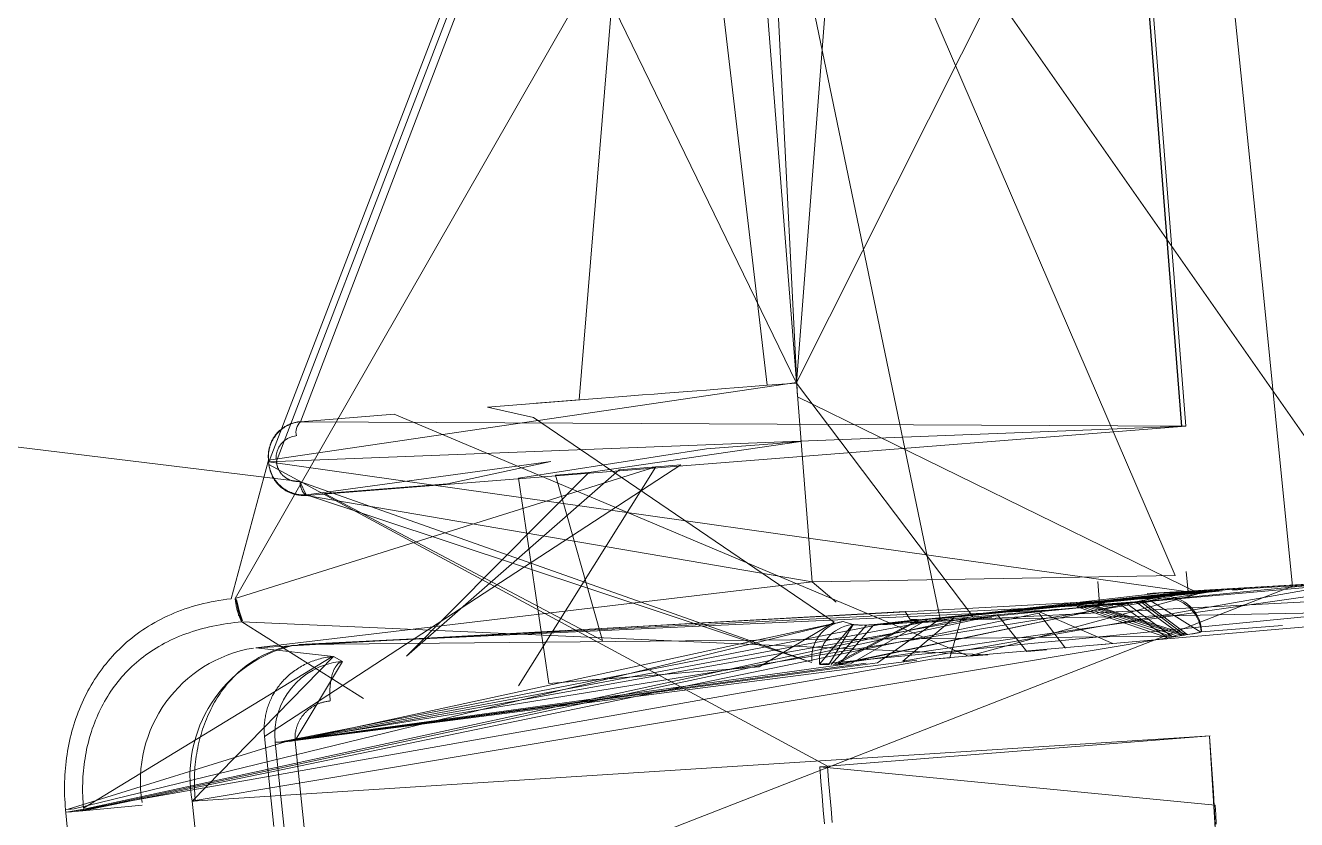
# Model space of a CAD drawing. Header units: millimetres. Extents: x 521 to 148073, y -17811 to 32040.
# Drawn here: x 65843.69 to 65861.56, y 20157.22 to 20168.38 of the extents above; entities that cross this region are included whole.
import ezdxf

# ---------------------------------------------------------------- set-up
doc = ezdxf.new("R2010")
doc.units = ezdxf.units.MM
doc.layers.add('Datové rozvody', color=6, linetype='Continuous')
doc.layers.add('PDF_Geometrie', color=7, linetype='Continuous', true_color=0xbdbdbd)

# ---------------------------------------------------------------- blocks, each defined once
blk = doc.blocks.new('projektor')
at = {"layer": 'PDF_Geometrie', "lineweight": 13}
for points in [[(86382.7, 14929.94), (86382.741, 14930.075), (86383.284, 14929.617), (86382.294, 14939.75), (86382.318, 14939.802), (86382.445, 14940.069)], [(86385.307, 14919.31), (86385.304, 14919.348), (86383.214, 14931.148), (86382.445, 14940.069)], [(86383.284, 14929.617), (86383.285, 14929.621), (86383.286, 14929.626), (86383.286, 14929.632), (86383.287, 14929.638), (86383.287, 14929.646), (86383.288, 14929.654), (86383.289, 14929.663), (86383.289, 14929.673), (86383.289, 14929.683), (86383.29, 14929.694), (86383.29, 14929.706), (86383.29, 14929.719), (86383.29, 14929.732), (86383.29, 14929.746), (86382.741, 14930.078), (86382.743, 14930.082), (86382.744, 14930.087), (86382.744, 14930.092), (86382.745, 14930.098), (86382.746, 14930.105), (86382.746, 14930.112), (86382.747, 14930.121), (86382.747, 14930.129), (86382.748, 14930.138), (86382.748, 14930.147), (86382.749, 14930.157), (86382.749, 14930.168), (86382.749, 14930.18), (86382.749, 14930.192), (86382.749, 14930.204), (86382.254, 14939.662)], [(86383.214, 14931.148), (86383.195, 14931.398), (86382.677, 14931.549), (86382.537, 14938.799), (86382.185, 14936.511), (86382.216, 14936.088)], [(86384.35, 14922.243), (86384.351, 14922.23), (86382.746, 14930.418), (86382.298, 14934.572), (86383.287, 14929.884), (86382.747, 14930.361), (86382.295, 14934.729), (86382.297, 14934.616), (86383.289, 14929.845), (86382.675, 14930.997), (86382.748, 14930.325), (86382.296, 14934.692), (86382.099, 14938.1), (86383.289, 14929.809), (86382.675, 14930.974), (86382.749, 14930.291)], [(86382.743, 14930.48), (86382.74, 14930.546), (86382.115, 14937.617), (86368.854, 14928.333), (86363.979, 14925.81)], [(86382.123, 14937.462), (86382.132, 14937.298), (86382.317, 14934.097)], [(86382.663, 14931.267), (86382.668, 14931.193), (86382.279, 14935.123), (86382.311, 14934.223), (86382.123, 14937.462)], [(86382.713, 14931.028), (86382.703, 14931.184), (86382.653, 14931.454), (86383.241, 14930.758), (86382.154, 14936.934)], [(86382.703, 14931.184), (86382.692, 14931.346), (86382.168, 14936.731)], [(86365.173, 14934.345), (86367.007, 14934.535), (86368.856, 14934.728), (86370.72, 14934.921), (86372.599, 14935.114), (86374.492, 14935.308), (86376.4, 14935.502), (86378.324, 14935.697), (86380.263, 14935.892), (86382.216, 14936.088), (86387.955, 14921.372), (86390.767, 14921.669), (86393.569, 14921.97), (86396.362, 14922.276), (86399.145, 14922.585), (86401.918, 14922.9), (86404.681, 14923.22), (86407.434, 14923.543), (86410.177, 14923.873), (86412.91, 14924.207), (86415.633, 14924.548), (86418.33, 14924.891)], [(86382.84, 14934.844), (86382.754, 14935.952)], [(86382.271, 14935.264), (86382.262, 14935.414)], [(86384.349, 14922.257), (86384.35, 14922.243), (86382.284, 14935.019), (86382.669, 14931.141), (86382.306, 14934.341)], [(86385.467, 14929.686), (86385.277, 14929.669), (86385.083, 14929.653), (86384.886, 14929.636), (86384.685, 14929.621), (86385.211, 14935.029), (86385.338, 14935.036), (86385.47, 14935.044)], [(86384.685, 14929.621), (86384.265, 14934.961), (86385.158, 14921.04), (86383.179, 14922.971), (86383.06, 14921.911), (86382.157, 14929.517), (86380.976, 14922.6), (86380.03, 14934.627), (86380.519, 14922.083), (86380.495, 14922.081), (86379.434, 14929.304), (86370.454, 14933.815), (86369.547, 14928.526), (86369.2, 14928.498), (86368.735, 14933.738), (86368.905, 14927.713), (86365.642, 14924.043), (86364.388, 14933.27), (86363.959, 14926.128), (86363.806, 14928.046)], [(86379.969, 14922.521), (86379.868, 14923.801), (86383.176, 14931.656), (86382.316, 14934.812), (86379.628, 14929.319), (86365.736, 14928.62), (86365.497, 14930.407)], [(86383.285, 14929.969), (86383.281, 14930.04), (86382.672, 14931.093), (86382.288, 14934.92)], [(86382.293, 14934.788), (86382.292, 14934.852), (86382.673, 14931.064)], [(86382.842, 14934.838), (86382.839, 14934.844)], [(86382.016, 14934.632), (86382.297, 14934.659), (86380.519, 14922.083)], [(86382.673, 14931.064), (86382.674, 14931.022), (86382.293, 14934.788)], [(86370.449, 14933.872), (86368.735, 14933.738), (86380.03, 14934.627), (86379.969, 14922.521)], [(86382.435, 14929.845), (86382.156, 14929.518), (86382.07, 14934.484), (86368.821, 14928.773), (86368.735, 14933.738)], [(86370.453, 14933.819), (86380.034, 14934.574)], [(86370.454, 14933.815), (86380.034, 14934.569)], [(86382.498, 14933.494), (86382.482, 14933.631)], [(86383.019, 14933.436), (86383, 14933.629), (86382.559, 14932.605)], [(86382.458, 14933.448), (86382.154, 14933.424)], [(86385.293, 14919.484), (86385.288, 14919.542), (86382.587, 14932.619), (86383.063, 14932.981)], [(86382.532, 14932.87), (86382.544, 14932.752), (86383.015, 14922.496)], [(86383.109, 14932.455), (86383.086, 14932.721)], [(86382.559, 14932.605), (86382.576, 14932.425)], [(86385.298, 14919.428), (86385.293, 14919.484), (86382.608, 14932.053), (86383.109, 14932.455)], [(86382.66, 14931.758), (86382.643, 14931.973)], [(86383.176, 14931.656), (86383.154, 14931.92), (86382.706, 14921.716), (86383.751, 14923.38)], [(86385.304, 14919.348), (86385.302, 14919.387), (86382.634, 14931.716), (86379.441, 14929.304), (86364.99, 14930.417)], [(86385.265, 14919.383), (86385.261, 14919.424), (86382.7, 14929.94), (86384.342, 14922.368), (86382.66, 14931.758)], [(86384.347, 14922.291), (86384.348, 14922.274), (86383.263, 14930.412), (86382.663, 14931.267), (86368.851, 14928.399), (86365.411, 14931.666)], [(86365.583, 14931.547), (86365.608, 14931.23), (86382.386, 14921.624), (86380.588, 14927.381), (86383.58, 14925.501)], [(86382.722, 14930.881), (86382.713, 14931.028), (86384.347, 14922.291)], [(86382.667, 14930.852), (86382.564, 14930.79), (86383.06, 14921.911), (86383.058, 14921.925)], [(86385.27, 14919.307), (86385.267, 14919.344), (86384.347, 14922.308), (86383.228, 14930.949)], [(86382.749, 14930.23), (86382.749, 14930.26), (86383.29, 14929.776)], [(86384.348, 14922.274), (86384.349, 14922.257), (86383.272, 14930.257)], [(86383.287, 14929.884), (86383.285, 14929.969), (86384.351, 14922.224), (86384.351, 14922.218), (86384.351, 14922.212), (86384.351, 14922.207), (86384.351, 14922.202), (86384.351, 14922.198), (86384.351, 14922.194), (86384.351, 14922.19), (86384.351, 14922.187), (86384.351, 14922.183), (86384.35, 14922.181), (86384.35, 14922.179), (86384.35, 14922.176), (86384.349, 14922.175), (86384.349, 14922.174), (86384.348, 14922.173)], [(86382.706, 14921.716), (86382.71, 14921.666), (86382.715, 14921.615), (86382.721, 14921.567), (86382.728, 14921.517), (86382.736, 14921.468), (86382.744, 14921.419), (86382.753, 14921.37), (86382.763, 14921.322), (86382.773, 14921.275), (86382.785, 14921.227), (86382.797, 14921.18), (86382.81, 14921.133), (86382.823, 14921.087), (86382.837, 14921.043), (86382.853, 14920.998), (86382.868, 14920.953), (86382.884, 14920.909), (86382.902, 14920.867), (86382.919, 14920.825), (86382.938, 14920.783), (86382.957, 14920.742), (86382.977, 14920.702), (86382.997, 14920.661), (86383.019, 14920.623), (86383.041, 14920.584), (86383.063, 14920.546), (86383.086, 14920.51), (86383.109, 14920.474), (86383.133, 14920.439), (86383.157, 14920.406), (86383.181, 14920.372), (86383.207, 14920.34), (86383.233, 14920.308), (86383.26, 14920.277), (86383.287, 14920.245), (86383.315, 14920.215), (86383.343, 14920.185), (86383.372, 14920.156), (86383.403, 14920.127), (86383.432, 14920.1), (86383.462, 14920.073), (86383.493, 14920.048), (86383.524, 14920.022), (86383.555, 14919.998), (86383.588, 14919.973), (86383.62, 14919.95), (86383.654, 14919.927), (86383.688, 14919.904), (86383.722, 14919.883), (86383.757, 14919.862), (86383.792, 14919.841), (86383.828, 14919.821), (86383.864, 14919.803), (86383.9, 14919.783), (86383.937, 14919.766), (86383.975, 14919.749), (86384.012, 14919.732), (86384.051, 14919.716), (86384.089, 14919.701), (86384.128, 14919.687), (86384.167, 14919.672), (86384.206, 14919.66), (86384.246, 14919.647), (86384.286, 14919.636), (86384.326, 14919.625), (86384.366, 14919.614), (86384.407, 14919.604), (86384.448, 14919.595), (86384.49, 14919.587), (86384.531, 14919.58), (86384.573, 14919.573), (86384.614, 14919.566), (86384.656, 14919.56), (86384.698, 14919.555), (86384.741, 14919.551), (86384.782, 14919.547), (86384.825, 14919.545), (86384.868, 14919.542), (86384.91, 14919.541), (86384.953, 14919.54), (86384.995, 14919.54), (86385.039, 14919.54), (86385.082, 14919.542), (86385.124, 14919.543), (86385.166, 14919.546), (86385.208, 14919.549), (86385.251, 14919.553), (86383.181, 14922.948), (86383.184, 14922.926), (86383.187, 14922.902), (86383.19, 14922.879), (86383.194, 14922.856), (86383.199, 14922.834), (86383.203, 14922.811), (86383.21, 14922.788), (86383.215, 14922.766), (86383.222, 14922.744), (86383.229, 14922.722), (86383.237, 14922.701), (86383.244, 14922.679), (86383.252, 14922.657), (86383.261, 14922.637), (86383.271, 14922.615), (86383.28, 14922.595), (86383.29, 14922.575), (86383.301, 14922.554), (86383.311, 14922.535), (86383.323, 14922.516), (86383.334, 14922.496), (86383.346, 14922.477), (86383.359, 14922.459), (86383.371, 14922.44), (86383.385, 14922.423), (86383.398, 14922.406), (86383.411, 14922.388), (86383.425, 14922.371), (86383.439, 14922.355), (86383.454, 14922.34), (86383.469, 14922.323), (86383.484, 14922.308), (86383.499, 14922.294), (86383.514, 14922.28), (86383.53, 14922.265), (86383.546, 14922.252), (86383.562, 14922.239), (86383.578, 14922.226), (86383.595, 14922.213), (86383.611, 14922.201), (86383.629, 14922.19), (86383.645, 14922.179), (86383.662, 14922.168), (86383.68, 14922.158), (86383.696, 14922.147), (86383.714, 14922.138), (86383.731, 14922.129), (86383.749, 14922.121), (86383.767, 14922.112), (86383.785, 14922.105), (86383.802, 14922.096), (86383.82, 14922.089), (86383.838, 14922.082), (86383.856, 14922.076), (86383.874, 14922.07), (86383.893, 14922.065), (86383.91, 14922.059), (86383.929, 14922.055), (86383.947, 14922.05), (86383.965, 14922.046), (86383.983, 14922.042), (86384.002, 14922.039), (86384.02, 14922.035), (86384.038, 14922.032), (86384.056, 14922.03), (86384.075, 14922.028), (86384.094, 14922.026), (86384.111, 14922.025), (86384.129, 14922.024), (86384.148, 14922.024), (86384.166, 14922.023), (86384.184, 14922.023), (86384.202, 14922.024), (86384.22, 14922.024), (86384.237, 14922.025), (86384.255, 14922.027), (86384.272, 14922.028), (86380.561, 14927.721), (86380.628, 14926.88), (86383.175, 14923.97), (86380.662, 14926.464), (86380.24, 14929.364), (86380.245, 14929.304), (86380.249, 14929.243), (86380.254, 14929.18), (86380.26, 14929.116), (86380.265, 14929.048), (86380.271, 14928.98), (86380.275, 14928.909), (86380.342, 14928.074), (86380.739, 14925.503), (86383.547, 14925.916), (86383.495, 14926.562), (86383.478, 14926.784), (86383.424, 14927.471), (86383.406, 14927.686), (86383.389, 14927.896), (86383.373, 14928.095), (86383.359, 14928.283), (86383.318, 14928.794), (86382.71, 14929.818), (86379.91, 14925.704), (86379.769, 14925.079), (86379.657, 14926.517), (86379.629, 14926.868), (86379.617, 14927.036), (86379.604, 14927.199), (86379.592, 14927.357), (86379.58, 14927.508), (86379.546, 14927.939), (86379.536, 14928.073), (86379.516, 14928.329), (86379.506, 14928.451), (86379.498, 14928.57), (86379.489, 14928.684), (86379.472, 14928.903), (86368.909, 14927.66)], [(86385.446, 14929.793), (86385.259, 14929.776), (86385.069, 14929.758), (86384.874, 14929.742), (86384.677, 14929.726), (86380.554, 14922.086), (86380.566, 14922.088), (86380.577, 14922.09), (86380.589, 14922.092), (86380.601, 14922.094), (86380.612, 14922.098), (86380.623, 14922.101), (86380.633, 14922.104), (86380.644, 14922.107), (86380.654, 14922.11), (86380.665, 14922.114), (86380.675, 14922.118), (86380.685, 14922.121), (86380.694, 14922.126), (86380.705, 14922.13), (86380.714, 14922.134), (86380.723, 14922.139), (86380.732, 14922.144), (86380.741, 14922.149), (86380.75, 14922.154), (86380.759, 14922.161), (86380.767, 14922.166), (86380.776, 14922.172), (86380.784, 14922.178), (86380.792, 14922.184), (86380.801, 14922.19), (86380.808, 14922.196), (86380.817, 14922.203), (86380.824, 14922.21), (86380.832, 14922.218), (86380.839, 14922.225), (86380.847, 14922.232), (86380.853, 14922.24), (86380.861, 14922.247), (86380.867, 14922.255), (86380.874, 14922.263), (86380.881, 14922.272), (86380.888, 14922.281), (86380.893, 14922.29), (86380.9, 14922.299), (86380.906, 14922.308), (86380.912, 14922.318), (86380.917, 14922.327), (86380.923, 14922.338), (86380.928, 14922.348), (86380.933, 14922.359), (86380.938, 14922.369), (86380.943, 14922.38), (86380.947, 14922.393), (86380.951, 14922.404), (86380.955, 14922.415), (86380.959, 14922.427), (86380.962, 14922.439), (86380.966, 14922.453), (86380.968, 14922.465), (86380.971, 14922.478), (86380.972, 14922.491), (86380.974, 14922.504), (86380.975, 14922.518), (86380.976, 14922.531), (86380.977, 14922.545), (86380.977, 14922.558), (86380.977, 14922.573), (86380.977, 14922.586), (86380.976, 14922.6)], [(86382.157, 14929.517), (86369.148, 14928.494)], [(86380.662, 14926.464), (86380.698, 14926.008), (86382.96, 14926.651), (86380.95, 14922.849), (86380.817, 14924.528), (86380.513, 14925.942), (86380.971, 14922.6), (86383.26, 14929.514), (86380.785, 14922.512), (86378.928, 14907.267)], [(86379.472, 14928.903), (86379.441, 14929.302), (86365.738, 14922.637)], [(86380.482, 14922.08), (86380.47, 14922.08), (86380.457, 14922.08), (86380.445, 14922.08), (86380.432, 14922.08), (86380.419, 14922.081), (86380.407, 14922.082), (86380.394, 14922.083), (86380.383, 14922.085), (86380.37, 14922.087), (86380.358, 14922.089), (86380.346, 14922.092), (86380.333, 14922.094), (86380.322, 14922.098), (86380.31, 14922.102), (86380.297, 14922.106), (86380.286, 14922.11), (86380.274, 14922.114), (86380.263, 14922.119), (86380.251, 14922.123), (86380.24, 14922.129), (86380.229, 14922.134), (86380.218, 14922.14), (86380.207, 14922.146), (86380.196, 14922.152), (86380.186, 14922.16), (86380.175, 14922.167), (86380.165, 14922.174), (86380.155, 14922.181), (86380.145, 14922.189), (86380.136, 14922.197), (86380.127, 14922.205), (86380.117, 14922.213), (86380.109, 14922.223), (86380.099, 14922.232), (86380.091, 14922.241), (86380.083, 14922.251), (86380.074, 14922.26), (86380.066, 14922.27), (86380.059, 14922.281), (86380.052, 14922.291), (86380.045, 14922.302), (86380.037, 14922.312), (86380.031, 14922.323), (86380.025, 14922.335), (86380.019, 14922.347), (86380.013, 14922.358), (86380.008, 14922.37), (86380.003, 14922.381), (86379.998, 14922.394), (86379.994, 14922.406), (86379.989, 14922.418), (86379.985, 14922.431), (86379.982, 14922.443), (86379.98, 14922.456), (86379.976, 14922.469), (86379.974, 14922.482), (86379.972, 14922.495), (86379.97, 14922.507), (86379.969, 14922.521), (86365.255, 14928.146)], [(86364.791, 14928.121), (86364.836, 14927.552), (86379.671, 14926.333), (86379.717, 14925.741)], [(86380.785, 14922.512), (86380.787, 14922.503), (86380.787, 14922.495), (86380.787, 14922.487), (86380.787, 14922.479), (86380.787, 14922.471), (86380.785, 14922.463), (86380.785, 14922.455), (86380.784, 14922.446), (86380.783, 14922.438), (86380.781, 14922.43), (86380.78, 14922.422), (86380.778, 14922.415), (86380.776, 14922.407), (86380.774, 14922.399), (86380.771, 14922.392), (86380.769, 14922.384), (86380.766, 14922.376), (86380.763, 14922.369), (86380.76, 14922.362), (86380.756, 14922.355), (86380.753, 14922.348), (86380.749, 14922.341), (86380.745, 14922.334), (86380.741, 14922.327), (86380.737, 14922.32), (86380.733, 14922.314), (86380.728, 14922.308), (86380.724, 14922.302), (86380.719, 14922.296), (86380.714, 14922.29), (86380.708, 14922.284), (86380.703, 14922.279), (86380.698, 14922.274), (86380.692, 14922.267), (86380.686, 14922.262), (86380.68, 14922.257), (86380.675, 14922.253), (86380.669, 14922.248), (86380.662, 14922.244), (86380.656, 14922.239), (86380.649, 14922.235), (86380.643, 14922.231), (86380.636, 14922.227), (86380.629, 14922.224), (86380.623, 14922.221), (86380.615, 14922.217), (86380.608, 14922.213), (86380.601, 14922.21), (86380.594, 14922.207), (86380.587, 14922.205), (86380.579, 14922.203), (86380.572, 14922.2), (86380.565, 14922.198), (86380.557, 14922.197), (86380.55, 14922.195), (86380.541, 14922.194), (86380.534, 14922.192), (86380.527, 14922.191), (86380.519, 14922.19), (86380.51, 14922.19), (86365.796, 14927.842)], [(86380.971, 14922.6), (86380.971, 14922.587), (86380.971, 14922.574), (86380.971, 14922.56), (86380.971, 14922.547), (86380.97, 14922.534), (86380.969, 14922.521), (86380.967, 14922.507), (86380.966, 14922.495), (86380.963, 14922.482), (86380.96, 14922.47), (86380.958, 14922.457), (86380.954, 14922.444), (86380.951, 14922.432), (86380.948, 14922.419), (86380.944, 14922.407), (86380.939, 14922.396), (86380.935, 14922.383), (86380.929, 14922.371), (86380.923, 14922.36), (86380.919, 14922.348), (86380.913, 14922.337), (86380.906, 14922.326), (86380.9, 14922.315), (86380.893, 14922.304), (86380.886, 14922.294), (86380.879, 14922.284), (86380.871, 14922.274), (86380.863, 14922.263), (86380.856, 14922.253), (86380.848, 14922.244), (86380.839, 14922.235), (86380.83, 14922.226), (86380.821, 14922.218), (86380.812, 14922.208), (86380.802, 14922.2), (86380.793, 14922.192), (86380.783, 14922.185), (86380.773, 14922.177), (86380.763, 14922.17), (86380.753, 14922.163), (86380.742, 14922.157), (86380.732, 14922.149), (86380.721, 14922.143), (86380.71, 14922.138), (86380.699, 14922.132), (86380.688, 14922.127), (86380.676, 14922.122), (86380.665, 14922.117), (86380.654, 14922.113), (86380.642, 14922.109), (86380.629, 14922.105), (86380.618, 14922.101), (86380.606, 14922.098), (86380.593, 14922.094), (86380.582, 14922.092), (86380.569, 14922.089), (86380.557, 14922.087), (86380.544, 14922.086), (86380.532, 14922.084), (86365.861, 14927.724)], [(86385.501, 14922.157), (86384.272, 14922.028)], [(86383.179, 14922.971), (86383.245, 14923.095)], [(86379.968, 14922.521), (86379.969, 14922.507), (86379.97, 14922.493), (86379.972, 14922.48), (86379.975, 14922.467), (86379.978, 14922.454), (86379.98, 14922.44), (86379.984, 14922.427), (86379.988, 14922.414), (86379.992, 14922.402), (86379.996, 14922.388), (86380.001, 14922.376), (86380.006, 14922.364), (86380.012, 14922.352), (86380.017, 14922.34), (86380.024, 14922.328), (86380.03, 14922.317), (86380.036, 14922.305), (86380.044, 14922.295), (86380.051, 14922.284), (86380.058, 14922.274), (86380.066, 14922.263), (86380.074, 14922.253), (86380.083, 14922.243), (86380.091, 14922.234), (86380.099, 14922.225), (86380.109, 14922.216), (86380.117, 14922.206), (86380.127, 14922.198), (86380.136, 14922.19), (86380.145, 14922.182), (86380.155, 14922.175), (86380.165, 14922.167), (86380.175, 14922.161), (86380.186, 14922.153), (86380.196, 14922.147), (86380.207, 14922.141), (86380.217, 14922.135), (86380.228, 14922.129), (86380.239, 14922.124), (86380.25, 14922.119), (86380.262, 14922.115), (86380.272, 14922.11), (86380.284, 14922.106), (86380.295, 14922.103), (86380.306, 14922.099), (86380.318, 14922.095), (86380.33, 14922.092), (86380.341, 14922.089), (86380.353, 14922.087), (86380.365, 14922.085), (86380.377, 14922.083), (86380.389, 14922.082), (86380.401, 14922.081), (86380.413, 14922.08), (86380.424, 14922.079), (86380.437, 14922.079), (86380.449, 14922.079), (86380.46, 14922.079), (86380.472, 14922.08), (86380.495, 14922.081), (86382.391, 14921.57), (86382.397, 14921.514), (86382.404, 14921.46), (86382.412, 14921.405), (86382.421, 14921.352), (86382.431, 14921.298), (86382.443, 14921.245), (86382.454, 14921.193), (86382.468, 14921.141), (86382.481, 14921.089), (86382.497, 14921.039), (86382.512, 14920.989), (86382.529, 14920.94), (86382.546, 14920.891), (86382.565, 14920.842), (86382.583, 14920.795), (86382.603, 14920.749), (86382.624, 14920.703), (86382.646, 14920.657), (86382.668, 14920.613), (86382.691, 14920.57), (86382.715, 14920.526), (86382.74, 14920.484), (86382.765, 14920.442), (86382.79, 14920.402), (86382.816, 14920.362), (86382.843, 14920.322), (86382.871, 14920.285), (86382.898, 14920.248), (86382.927, 14920.212), (86382.955, 14920.177), (86382.985, 14920.142), (86383.016, 14920.108), (86383.046, 14920.074), (86383.078, 14920.042), (86383.11, 14920.009), (86383.142, 14919.978), (86383.176, 14919.947), (86383.211, 14919.917), (86383.244, 14919.888), (86383.278, 14919.86), (86383.312, 14919.832), (86383.347, 14919.806), (86383.384, 14919.779), (86383.42, 14919.754), (86383.457, 14919.728), (86383.495, 14919.704), (86383.533, 14919.68), (86383.572, 14919.657), (86383.611, 14919.634), (86383.65, 14919.612), (86383.69, 14919.591), (86383.73, 14919.572), (86383.772, 14919.551), (86383.813, 14919.533), (86383.854, 14919.515), (86383.897, 14919.497), (86383.938, 14919.48), (86383.982, 14919.464), (86384.025, 14919.449), (86384.068, 14919.434), (86384.112, 14919.42), (86384.157, 14919.407), (86384.201, 14919.394), (86384.246, 14919.382), (86384.291, 14919.371), (86384.336, 14919.361), (86384.381, 14919.351), (86384.427, 14919.343), (86384.473, 14919.335), (86384.519, 14919.327), (86384.566, 14919.32), (86384.612, 14919.314), (86384.659, 14919.309), (86384.705, 14919.304), (86384.752, 14919.3), (86384.799, 14919.297), (86384.846, 14919.295), (86384.894, 14919.294), (86384.941, 14919.293), (86384.988, 14919.293), (86385.036, 14919.293), (86385.083, 14919.294), (86385.13, 14919.297), (86385.177, 14919.299), (86385.224, 14919.303), (86385.27, 14919.307)], [(86380.484, 14922.08), (86380.53, 14922.084)], [(86385.288, 14919.542), (86385.211, 14920.356)], [(86385.267, 14919.344), (86385.265, 14919.383)]]:
    blk.add_lwpolyline(points, dxfattribs=at)
for points in [[(86384.266, 14934.951), (86384.464, 14934.966), (86384.658, 14934.979), (86384.848, 14934.992), (86385.036, 14935.004), (86385.218, 14935.016), (86385.399, 14935.025), (86385.575, 14935.034), (86385.75, 14935.042)], [(86382.413, 14934.141), (86382.409, 14934.167), (86382.406, 14934.179), (86382.404, 14934.192), (86382.402, 14934.203), (86382.4, 14934.213), (86382.398, 14934.223), (86382.396, 14934.232), (86382.393, 14934.241), (86382.392, 14934.25), (86382.39, 14934.257), (86382.389, 14934.264), (86382.386, 14934.271), (86382.384, 14934.276), (86382.383, 14934.281), (86382.381, 14934.286), (86382.38, 14934.29), (86382.379, 14934.293), (86383.03, 14922.396), (86383.037, 14922.362), (86383.044, 14922.328), (86383.052, 14922.296), (86383.062, 14922.263), (86383.071, 14922.231), (86383.081, 14922.198), (86383.093, 14922.166), (86383.105, 14922.134), (86383.118, 14922.103), (86383.131, 14922.071), (86383.145, 14922.041), (86383.16, 14922.01), (86383.176, 14921.98), (86383.192, 14921.95), (86383.21, 14921.921), (86383.227, 14921.891), (86383.246, 14921.863), (86383.265, 14921.834), (86383.284, 14921.807), (86383.305, 14921.778), (86383.326, 14921.752), (86383.347, 14921.725), (86383.37, 14921.699), (86383.393, 14921.672), (86383.417, 14921.648), (86383.441, 14921.622), (86383.465, 14921.598), (86383.491, 14921.574), (86383.517, 14921.551), (86383.543, 14921.528), (86383.571, 14921.505), (86383.598, 14921.483), (86383.626, 14921.462), (86383.654, 14921.441), (86383.684, 14921.421), (86383.714, 14921.401), (86383.744, 14921.381), (86383.774, 14921.363), (86383.805, 14921.345), (86383.837, 14921.326), (86383.868, 14921.31), (86383.901, 14921.293), (86383.934, 14921.278), (86383.966, 14921.261), (86384.001, 14921.247), (86384.034, 14921.233), (86384.068, 14921.219), (86384.103, 14921.205), (86384.138, 14921.193), (86384.173, 14921.181), (86384.209, 14921.17), (86384.245, 14921.159), (86384.281, 14921.148), (86384.317, 14921.139), (86384.354, 14921.13), (86384.391, 14921.122), (86384.429, 14921.114), (86384.466, 14921.107), (86384.504, 14921.1), (86384.542, 14921.095), (86384.58, 14921.088), (86384.617, 14921.084), (86384.656, 14921.08), (86384.695, 14921.076), (86384.734, 14921.073), (86384.772, 14921.071), (86384.811, 14921.07), (86384.85, 14921.069), (86384.89, 14921.068), (86384.928, 14921.069), (86384.967, 14921.069), (86385.007, 14921.071), (86385.046, 14921.073), (86385.085, 14921.076), (86385.124, 14921.079), (86385.147, 14921.081), (86382.87, 14934.711), (86382.868, 14934.726), (86382.866, 14934.738), (86382.863, 14934.751), (86382.861, 14934.762), (86382.859, 14934.774), (86382.857, 14934.784), (86382.855, 14934.793), (86382.853, 14934.802), (86382.851, 14934.809), (86382.849, 14934.817), (86382.847, 14934.823), (86382.846, 14934.829), (86382.844, 14934.834)], [(86382.471, 14933.375), (86382.474, 14933.349), (86382.88, 14934.648), (86382.428, 14934.048), (86382.478, 14933.322), (86382.885, 14934.613), (86382.433, 14934.013), (86382.482, 14933.293), (86382.891, 14934.575), (86382.441, 14933.956), (86382.488, 14933.247), (86382.899, 14934.512), (86383.015, 14922.496), (86382.45, 14933.894), (86382.494, 14933.196), (86382.908, 14934.444), (86382.458, 14933.827), (86382.502, 14933.141), (86382.918, 14934.369), (86382.47, 14933.733)], [(86382.418, 14934.112), (86382.413, 14934.141), (86382.418, 14934.112), (86382.471, 14933.375)], [(86382.437, 14933.522), (86382.438, 14933.521), (86382.439, 14933.52), (86382.441, 14933.518), (86382.441, 14933.516), (86382.442, 14933.514), (86382.444, 14933.51), (86382.445, 14933.506), (86382.446, 14933.502), (86382.448, 14933.497), (86382.449, 14933.492), (86382.45, 14933.486), (86382.452, 14933.48), (86382.453, 14933.472), (86382.454, 14933.464), (86382.456, 14933.457), (86382.458, 14933.448), (86382.459, 14933.439), (86382.461, 14933.43), (86382.463, 14933.42)], [(86382.675, 14930.953), (86382.675, 14930.944), (86382.675, 14930.933), (86382.675, 14930.925), (86382.675, 14930.917), (86382.675, 14930.909), (86382.674, 14930.902), (86382.674, 14930.895), (86382.674, 14930.889), (86382.673, 14930.883), (86382.673, 14930.877), (86382.672, 14930.872), (86382.671, 14930.868), (86382.671, 14930.864), (86382.67, 14930.861), (86382.669, 14930.858), (86382.668, 14930.856), (86382.668, 14930.854), (86382.668, 14930.853)], [(86383.786, 14922.927), (86383.774, 14922.926), (86383.76, 14922.925), (86383.747, 14922.924), (86383.734, 14922.923), (86383.72, 14922.923), (86383.707, 14922.921), (86383.694, 14922.921), (86383.681, 14922.921), (86383.668, 14922.921), (86383.655, 14922.921), (86383.642, 14922.921), (86383.629, 14922.923), (86383.616, 14922.923), (86383.603, 14922.924), (86383.591, 14922.925), (86383.578, 14922.926), (86383.566, 14922.927), (86383.554, 14922.928), (86383.542, 14922.93), (86383.53, 14922.932), (86383.517, 14922.933), (86383.506, 14922.935), (86383.495, 14922.937), (86383.483, 14922.939), (86383.472, 14922.942), (86383.461, 14922.944), (86383.45, 14922.947), (86383.439, 14922.95), (86383.429, 14922.953), (86383.419, 14922.955), (86383.409, 14922.959), (86383.399, 14922.962), (86383.39, 14922.965), (86383.381, 14922.969), (86383.372, 14922.972), (86383.363, 14922.976), (86383.354, 14922.98), (86383.347, 14922.985), (86383.338, 14922.989), (86383.331, 14922.993), (86383.324, 14922.997), (86383.316, 14923.002), (86383.31, 14923.006), (86383.303, 14923.011), (86383.298, 14923.015), (86383.291, 14923.02), (86383.286, 14923.025), (86383.281, 14923.03), (86383.276, 14923.035), (86383.272, 14923.041), (86383.267, 14923.046), (86383.263, 14923.051), (86383.26, 14923.057), (86383.256, 14923.062), (86383.254, 14923.067), (86383.251, 14923.073), (86383.249, 14923.078), (86383.247, 14923.084), (86383.246, 14923.089), (86383.245, 14923.095), (86384.326, 14922.447), (86384.315, 14922.446), (86384.305, 14922.446), (86384.294, 14922.445), (86384.284, 14922.445), (86384.274, 14922.445), (86384.263, 14922.446), (86384.253, 14922.446), (86384.243, 14922.447), (86384.232, 14922.448), (86384.222, 14922.449), (86384.212, 14922.452), (86384.201, 14922.454), (86384.191, 14922.456), (86384.181, 14922.458), (86384.171, 14922.46), (86384.161, 14922.463), (86384.151, 14922.465), (86384.141, 14922.468), (86384.131, 14922.472), (86384.121, 14922.475), (86384.111, 14922.479), (86384.102, 14922.482), (86384.092, 14922.487), (86384.082, 14922.491), (86384.072, 14922.495), (86384.063, 14922.5), (86384.054, 14922.505), (86384.045, 14922.511), (86384.036, 14922.516), (86384.026, 14922.522), (86384.017, 14922.528), (86384.008, 14922.534), (86383.999, 14922.54), (86383.991, 14922.546), (86383.983, 14922.552), (86383.975, 14922.559), (86383.966, 14922.566), (86383.958, 14922.574), (86383.95, 14922.581), (86383.942, 14922.589), (86383.934, 14922.596), (86383.927, 14922.604), (86383.92, 14922.612), (86383.913, 14922.62), (86383.905, 14922.629), (86383.899, 14922.638), (86383.892, 14922.647), (86383.885, 14922.655), (86383.879, 14922.664), (86383.873, 14922.673), (86383.867, 14922.682), (86383.861, 14922.693), (86383.856, 14922.702), (86383.85, 14922.712), (86383.845, 14922.722), (86383.84, 14922.731), (86383.835, 14922.741), (86383.831, 14922.752), (86383.826, 14922.763), (86383.821, 14922.773), (86383.818, 14922.783), (86383.814, 14922.794), (86383.811, 14922.805), (86383.807, 14922.816), (86383.804, 14922.827), (86383.802, 14922.837), (86383.799, 14922.848), (86383.797, 14922.859), (86383.794, 14922.871), (86383.792, 14922.882), (86383.79, 14922.893), (86383.789, 14922.904), (86383.788, 14922.915)], [(86380.785, 14922.512), (86380.793, 14922.512), (86380.8, 14922.513), (86380.806, 14922.514), (86380.814, 14922.515), (86380.821, 14922.516), (86380.827, 14922.517), (86380.835, 14922.518), (86380.841, 14922.52), (86380.849, 14922.521), (86380.855, 14922.523), (86380.861, 14922.525), (86380.867, 14922.526), (86380.874, 14922.528), (86380.88, 14922.53), (86380.886, 14922.532), (86380.892, 14922.534), (86380.898, 14922.536), (86380.902, 14922.539), (86380.909, 14922.541), (86380.914, 14922.544), (86380.919, 14922.546), (86380.923, 14922.549), (86380.928, 14922.551), (86380.932, 14922.554), (86380.936, 14922.557), (86380.94, 14922.559), (86380.945, 14922.562), (86380.948, 14922.565), (86380.951, 14922.569), (86380.954, 14922.572), (86380.957, 14922.575), (86380.959, 14922.578), (86380.962, 14922.581), (86380.964, 14922.584), (86380.966, 14922.587), (86380.967, 14922.59), (86380.968, 14922.594), (86380.97, 14922.597)], [(86382.386, 14921.624), (86382.401, 14921.627), (86382.415, 14921.629), (86382.43, 14921.631), (86382.445, 14921.633), (86382.459, 14921.636), (86382.475, 14921.638), (86382.489, 14921.641), (86382.503, 14921.644), (86382.517, 14921.647), (86382.532, 14921.65), (86382.545, 14921.654), (86382.559, 14921.658), (86382.572, 14921.662), (86382.586, 14921.666), (86382.598, 14921.67), (86382.612, 14921.674), (86382.624, 14921.679), (86382.637, 14921.685), (86382.649, 14921.69), (86382.66, 14921.695), (86382.672, 14921.7), (86382.684, 14921.705), (86382.694, 14921.711), (86382.706, 14921.716), (86382.399, 14921.643), (86382.415, 14921.645), (86382.429, 14921.646), (86382.444, 14921.649), (86382.459, 14921.651), (86382.473, 14921.654), (86382.487, 14921.656), (86382.502, 14921.659), (86382.516, 14921.662), (86382.53, 14921.666), (86382.544, 14921.669), (86382.558, 14921.673), (86382.571, 14921.677), (86382.584, 14921.681), (86382.598, 14921.686), (86382.61, 14921.691), (86382.623, 14921.695), (86382.635, 14921.7), (86382.648, 14921.705), (86382.659, 14921.71), (86382.671, 14921.715), (86382.682, 14921.72), (86382.693, 14921.726)], [(86385.147, 14921.081), (86385.148, 14921.081), (86385.148, 14921.08), (86385.148, 14921.079), (86385.149, 14921.078), (86385.149, 14921.076), (86385.15, 14921.074), (86385.151, 14921.072), (86385.152, 14921.07), (86385.152, 14921.067), (86385.153, 14921.064), (86385.154, 14921.061), (86385.155, 14921.057), (86385.155, 14921.053), (86385.156, 14921.049), (86385.157, 14921.045)]]:
    blk.add_lwpolyline(points, close=True, dxfattribs=at)
for centre, radius, start, end in [((86382.858, 14934.338), 0.505, 93.0587, 179.3283), ((86382.881, 14934.335), 0.504, 94.4078, 183.1892), ((86383.2, 14930.016), 0.505, 188.7604, 274.9489), ((86383.246, 14930.123), 0.507, 186.9236, 274.3279), ((86253.911, 16189.316), 1273.564, 275.877903, 277.397846), ((86254.99, 16175.953), 1260.436, 275.89063, 277.426445), ((86250.089, 16253.261), 1339.051, 275.7892, 277.218708), ((86384.249, 14923.176), 1.008, 185.882, 275.6343), ((86245.907, 16351.177), 1438.636, 275.559043, 276.893746), ((86380.118, 14922.671), 0.213, 225.8983, 282.6064), ((86380.46, 14922.483), 0.297, 185.5809, 275.094), ((86384.815, 14922.847), 1.839, 193.35, 280.7455), ((86384.887, 14922.179), 1.849, 189.3892, 278.9738)]:
    blk.add_arc(centre, radius, start, end, dxfattribs=at)

msp = doc.modelspace()

# ---------------------------------------------------------------- block references
at = {"layer": 'Datové rozvody', "xscale": 1.027900945623324, "yscale": 1.027900945623324, "zscale": 1.027900945623324, "rotation": 270.0000000000001}
msp.add_blockref('projektor', (50508.686, 108952.866), dxfattribs=at)

doc.saveas('drawing.dxf')
